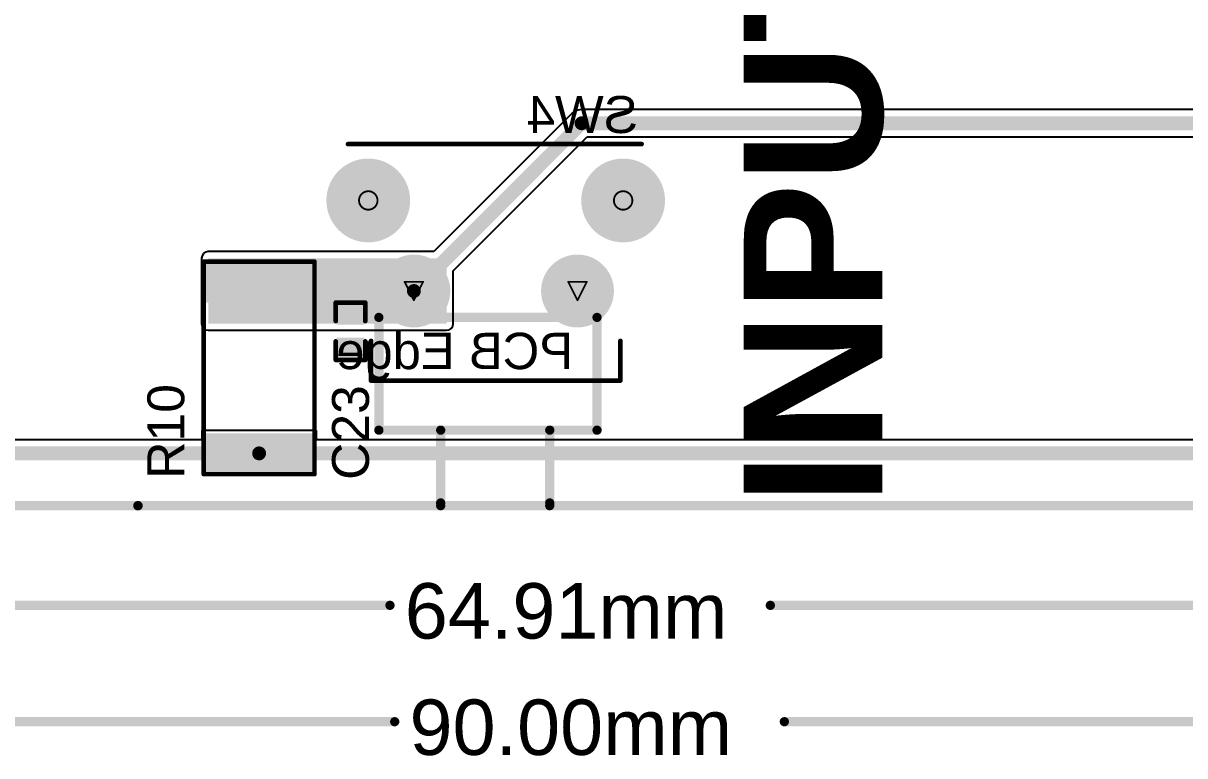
# Model space of a CAD drawing. Header units: inches. Extents: x 0 to 446, y -21 to 70.
# Drawn here: x 29.02 to 60.97, y -19.92 to 0.22 of the extents above; entities that cross this region are included whole.
import ezdxf

# ---------------------------------------------------------------- set-up
doc = ezdxf.new("R2010")
doc.units = ezdxf.units.IN
for name, color, linetype in [('Board Outline', 216, 'Continuous'), ('Bottom Layer', 5, 'Continuous'), ('Bottom Overlay', 54, 'Continuous'), ('Bottom Solder', 6, 'Continuous'), ('Deimensions', 6, 'Continuous'), ('Drill Drawing', 1, 'Continuous'), ('Fabrication', 76, 'Continuous'), ('Multi-Layer', 9, 'Continuous'), ('Pad Holes', 156, 'Continuous'), ('Top Layer', 1, 'Continuous'), ('Top Overlay', 2, 'Continuous'), ('Top Paste', 8, 'Continuous'), ('Top Solder', 216, 'Continuous')]:
    doc.layers.add(name, color=color, linetype=linetype)
doc.styles.add('Arial', font='', dxfattribs={"height": 0.2})
doc.styles.add('Arial_Bold', font='', dxfattribs={"height": 0.2})
doc.styles.get('Arial').set_extended_font_data('Arial')
doc.styles.get('Arial_Bold').set_extended_font_data('Arial', bold=True)

msp = doc.modelspace()

# ---------------------------------------------------------------- hatches: boundary and pattern name
at = {"layer": 'Bottom Layer'}
h = msp.add_hatch(color=5, dxfattribs=at)
edge = h.paths.add_edge_path()
edge.add_arc((38.508, -4.652), 1.05, 0, 360)
h = msp.add_hatch(color=5, dxfattribs=at)
edge = h.paths.add_edge_path()
edge.add_arc((45.518, -4.652), 1.05, 0, 360)
h = msp.add_hatch(color=5, dxfattribs=at)
edge = h.paths.add_edge_path()
edge.add_arc((39.763, -7.142), 0.9, 0, 360)
h = msp.add_hatch(color=5, dxfattribs=at)
edge = h.paths.add_edge_path()
edge.add_arc((44.263, -7.142), 0.9, 0, 360)
at = {"layer": 'Bottom Solder'}
h = msp.add_hatch(color=6, dxfattribs=at)
edge = h.paths.add_edge_path()
edge.add_arc((38.508, -4.652), 1.152, 0, 360)
h = msp.add_hatch(color=6, dxfattribs=at)
edge = h.paths.add_edge_path()
edge.add_arc((45.518, -4.652), 1.152, 0, 360)
h = msp.add_hatch(color=6, dxfattribs=at)
edge = h.paths.add_edge_path()
edge.add_arc((39.763, -7.142), 1.002, 0, 360)
h = msp.add_hatch(color=6, dxfattribs=at)
edge = h.paths.add_edge_path()
edge.add_arc((44.263, -7.142), 1.002, 0, 360)
at = {"layer": 'Multi-Layer'}
h = msp.add_hatch(color=9, dxfattribs=at)
edge = h.paths.add_edge_path()
edge.add_arc((38.508, -4.652), 1.05, 0, 360)
h = msp.add_hatch(color=9, dxfattribs=at)
edge = h.paths.add_edge_path()
edge.add_arc((45.518, -4.652), 1.05, 0, 360)
h = msp.add_hatch(color=9, dxfattribs=at)
edge = h.paths.add_edge_path()
edge.add_arc((39.763, -7.142), 0.9, 0, 360)
h = msp.add_hatch(color=9, dxfattribs=at)
edge = h.paths.add_edge_path()
edge.add_arc((44.263, -7.142), 0.9, 0, 360)
at = {"layer": 'Pad Holes'}
h = msp.add_hatch(color=7, dxfattribs=at)
edge = h.paths.add_edge_path()
edge.add_arc((38.508, -4.652), 0.65, 0, 360)
h = msp.add_hatch(color=7, dxfattribs=at)
edge = h.paths.add_edge_path()
edge.add_arc((45.518, -4.652), 0.65, 0, 360)
h = msp.add_hatch(color=7, dxfattribs=at)
edge = h.paths.add_edge_path()
edge.add_arc((39.763, -7.142), 0.55, 0, 360)
h = msp.add_hatch(color=7, dxfattribs=at)
edge = h.paths.add_edge_path()
edge.add_arc((44.263, -7.142), 0.55, 0, 360)
at = {"layer": 'Top Layer'}
h = msp.add_hatch(color=1, dxfattribs=at)
edge = h.paths.add_edge_path()
edge.add_arc((38.508, -4.652), 1.05, 0, 360)
h = msp.add_hatch(color=1, dxfattribs=at)
edge = h.paths.add_edge_path()
edge.add_arc((45.518, -4.652), 1.05, 0, 360)
for points in [[(34.105, -8.041), (40.663, -8.041), (40.663, -6.242), (34.105, -6.242)], [(36.905, -6.456), (36.905, -7.356), (34.105, -7.356), (34.105, -6.456)], [(38.337, -8.007), (37.702, -8.007), (37.702, -7.55), (38.337, -7.55)], [(38.337, -8.947), (37.702, -8.947), (37.702, -8.489), (38.337, -8.489)], [(36.905, -11.156), (36.905, -12.056), (34.105, -12.056), (34.105, -11.156)]]:
    msp.add_hatch(color=1, dxfattribs=at).paths.add_polyline_path(points)
h = msp.add_hatch(color=1, dxfattribs=at)
edge = h.paths.add_edge_path()
edge.add_arc((39.763, -7.142), 0.9, 0, 360)
h = msp.add_hatch(color=1, dxfattribs=at)
edge = h.paths.add_edge_path()
edge.add_arc((44.263, -7.142), 0.9, 0, 360)
at = {"layer": 'Top Paste'}
for points in [[(36.905, -6.456), (36.905, -7.356), (34.105, -7.356), (34.105, -6.456)], [(38.337, -8.007), (37.702, -8.007), (37.702, -7.55), (38.337, -7.55)], [(38.337, -8.947), (37.702, -8.947), (37.702, -8.489), (38.337, -8.489)], [(36.905, -11.156), (36.905, -12.056), (34.105, -12.056), (34.105, -11.156)]]:
    msp.add_hatch(color=8, dxfattribs=at).paths.add_polyline_path(points)
at = {"layer": 'Top Solder'}
h = msp.add_hatch(color=216, dxfattribs=at)
edge = h.paths.add_edge_path()
edge.add_arc((38.508, -4.652), 1.152, 0, 360)
h = msp.add_hatch(color=216, dxfattribs=at)
edge = h.paths.add_edge_path()
edge.add_arc((45.518, -4.652), 1.152, 0, 360)
for points in [[(37.007, -6.354), (37.007, -7.458), (34.004, -7.458), (34.004, -6.354)], [(38.397, -8.067), (37.642, -8.067), (37.642, -7.49), (38.397, -7.49)], [(38.397, -9.007), (37.642, -9.007), (37.642, -8.429), (38.397, -8.429)], [(37.007, -11.054), (37.007, -12.158), (34.004, -12.158), (34.004, -11.054)]]:
    msp.add_hatch(color=216, dxfattribs=at).paths.add_polyline_path(points)
h = msp.add_hatch(color=216, dxfattribs=at)
edge = h.paths.add_edge_path()
edge.add_arc((39.763, -7.142), 1.002, 0, 360)
h = msp.add_hatch(color=216, dxfattribs=at)
edge = h.paths.add_edge_path()
edge.add_arc((44.263, -7.142), 1.002, 0, 360)

# ---------------------------------------------------------------- linework, layer by layer
at = {"layer": 'Board Outline'}
for points in [[(12.805, -13.044, 0.254, 0.254, 0), (77.195, -13.044, 0.254, 0.254, 0)], [(40.5, -13.044, 0.254, 0.254, 0), (43.5, -13.044, 0.254, 0.254, 0)]]:
    msp.add_lwpolyline(points, format="xyseb", dxfattribs=at)
for points in [[(40.436, -13.044, 0.127, 0.127, 1), (40.563, -13.044, 0.127, 0.127, 1)], [(43.436, -13.044, 0.127, 0.127, 1), (43.563, -13.044, 0.127, 0.127, 1)]]:
    msp.add_lwpolyline(points, format="xyseb", close=True, dxfattribs=at)
at = {"layer": 'Bottom Overlay'}
for points in [[(37.949, -3.103, 0.127, 0.127, 0), (46.026, -3.103, 0.127, 0.127, 0)], [(38.584, -9.605, 0.127, 0.127, 0), (38.584, -8.513, 0.127, 0.127, 0)], [(45.442, -9.605, 0.127, 0.127, 0), (45.442, -8.513, 0.127, 0.127, 0)], [(38.584, -9.605, 0.127, 0.127, 0), (45.442, -9.605, 0.127, 0.127, 0)]]:
    msp.add_lwpolyline(points, format="xyseb", dxfattribs=at)
for points in [[(37.917, -3.103, 0.0635, 0.0635, 1), (37.981, -3.103, 0.0635, 0.0635, 1)], [(45.994, -3.103, 0.0635, 0.0635, 1), (46.058, -3.103, 0.0635, 0.0635, 1)], [(38.552, -8.513, 0.0635, 0.0635, 1), (38.616, -8.513, 0.0635, 0.0635, 1)], [(45.41, -8.513, 0.0635, 0.0635, 1), (45.474, -8.513, 0.0635, 0.0635, 1)], [(38.552, -9.605, 0.0635, 0.0635, 1), (38.616, -9.605, 0.0635, 0.0635, 1)], [(38.552, -9.605, 0.0635, 0.0635, 1), (38.616, -9.605, 0.0635, 0.0635, 1)], [(45.41, -9.605, 0.0635, 0.0635, 1), (45.474, -9.605, 0.0635, 0.0635, 1)], [(45.41, -9.605, 0.0635, 0.0635, 1), (45.474, -9.605, 0.0635, 0.0635, 1)]]:
    msp.add_lwpolyline(points, format="xyseb", close=True, dxfattribs=at)
at = {"layer": 'Deimensions'}
for points in [[(12.29, -15.784, 0.254, 0.254, 0), (39.105, -15.784, 0.254, 0.254, 0)], [(49.567, -15.784, 0.254, 0.254, 0), (77.195, -15.784, 0.254, 0.254, 0)], [(0, -18.984, 0.254, 0.254, 0), (39.236, -18.984, 0.254, 0.254, 0)], [(49.951, -18.984, 0.254, 0.254, 0), (90, -18.984, 0.254, 0.254, 0)]]:
    msp.add_lwpolyline(points, format="xyseb", dxfattribs=at)
for points in [[(39.042, -15.784, 0.127, 0.127, 1), (39.169, -15.784, 0.127, 0.127, 1)], [(49.503, -15.784, 0.127, 0.127, 1), (49.63, -15.784, 0.127, 0.127, 1)], [(39.172, -18.984, 0.127, 0.127, 1), (39.299, -18.984, 0.127, 0.127, 1)], [(49.888, -18.984, 0.127, 0.127, 1), (50.015, -18.984, 0.127, 0.127, 1)]]:
    msp.add_lwpolyline(points, format="xyseb", close=True, dxfattribs=at)
at = {"layer": 'Drill Drawing'}
for points in [[(38.762, -4.652, 0.0508, 0.0508, 1), (38.254, -4.652, 0.0508, 0.0508, 1)], [(45.772, -4.652, 0.0508, 0.0508, 1), (45.264, -4.652, 0.0508, 0.0508, 1)], [(38.241, -4.652, 0.0254, 0.0254, 1), (38.267, -4.652, 0.0254, 0.0254, 1)], [(38.749, -4.652, 0.0254, 0.0254, 1), (38.775, -4.652, 0.0254, 0.0254, 1)], [(45.251, -4.652, 0.0254, 0.0254, 1), (45.277, -4.652, 0.0254, 0.0254, 1)], [(45.759, -4.652, 0.0254, 0.0254, 1), (45.785, -4.652, 0.0254, 0.0254, 1)], [(39.496, -6.888, 0.0254, 0.0254, 1), (39.522, -6.888, 0.0254, 0.0254, 1)], [(39.496, -6.888, 0.0254, 0.0254, 1), (39.522, -6.888, 0.0254, 0.0254, 1)], [(40.004, -6.888, 0.0254, 0.0254, 1), (40.03, -6.888, 0.0254, 0.0254, 1)], [(40.004, -6.888, 0.0254, 0.0254, 1), (40.03, -6.888, 0.0254, 0.0254, 1)], [(43.996, -6.888, 0.0254, 0.0254, 1), (44.022, -6.888, 0.0254, 0.0254, 1)], [(43.996, -6.888, 0.0254, 0.0254, 1), (44.022, -6.888, 0.0254, 0.0254, 1)], [(44.504, -6.888, 0.0254, 0.0254, 1), (44.53, -6.888, 0.0254, 0.0254, 1)], [(44.504, -6.888, 0.0254, 0.0254, 1), (44.53, -6.888, 0.0254, 0.0254, 1)], [(39.75, -7.396, 0.0254, 0.0254, 1), (39.776, -7.396, 0.0254, 0.0254, 1)], [(39.75, -7.396, 0.0254, 0.0254, 1), (39.776, -7.396, 0.0254, 0.0254, 1)], [(44.25, -7.396, 0.0254, 0.0254, 1), (44.276, -7.396, 0.0254, 0.0254, 1)], [(44.25, -7.396, 0.0254, 0.0254, 1), (44.276, -7.396, 0.0254, 0.0254, 1)]]:
    msp.add_lwpolyline(points, format="xyseb", close=True, dxfattribs=at)
for points in [[(39.509, -6.888, 0.0508, 0.0508, 0), (40.017, -6.888, 0.0508, 0.0508, 0)], [(39.509, -6.888, 0.0508, 0.0508, 0), (39.763, -7.396, 0.0508, 0.0508, 0)], [(39.763, -7.396, 0.0508, 0.0508, 0), (40.017, -6.888, 0.0508, 0.0508, 0)], [(44.009, -6.888, 0.0508, 0.0508, 0), (44.517, -6.888, 0.0508, 0.0508, 0)], [(44.009, -6.888, 0.0508, 0.0508, 0), (44.263, -7.396, 0.0508, 0.0508, 0)], [(44.263, -7.396, 0.0508, 0.0508, 0), (44.517, -6.888, 0.0508, 0.0508, 0)]]:
    msp.add_lwpolyline(points, format="xyseb", dxfattribs=at)
at = {"layer": 'Fabrication'}
for points in [[(38.8, -10.968, 0.254, 0.254, 0), (38.8, -7.868, 0.254, 0.254, 0)], [(38.8, -7.868, 0.254, 0.254, 0), (44.8, -7.868, 0.254, 0.254, 0)], [(44.8, -10.968, 0.254, 0.254, 0), (44.8, -7.868, 0.254, 0.254, 0)], [(38.8, -10.968, 0.254, 0.254, 0), (44.8, -10.968, 0.254, 0.254, 0)], [(40.5, -12.968, 0.254, 0.254, 0), (40.5, -10.968, 0.254, 0.254, 0)], [(40.5, -10.968, 0.254, 0.254, 0), (43.5, -10.968, 0.254, 0.254, 0)], [(43.5, -12.968, 0.254, 0.254, 0), (43.5, -10.968, 0.254, 0.254, 0)], [(18.75, -13.044, 0.254, 0.254, 0), (77.195, -13.044, 0.254, 0.254, 0)]]:
    msp.add_lwpolyline(points, format="xyseb", dxfattribs=at)
for points in [[(38.736, -7.868, 0.127, 0.127, 1), (38.863, -7.868, 0.127, 0.127, 1)], [(38.736, -7.868, 0.127, 0.127, 1), (38.863, -7.868, 0.127, 0.127, 1)], [(44.736, -7.868, 0.127, 0.127, 1), (44.863, -7.868, 0.127, 0.127, 1)], [(44.736, -7.868, 0.127, 0.127, 1), (44.863, -7.868, 0.127, 0.127, 1)], [(38.736, -10.968, 0.127, 0.127, 1), (38.863, -10.968, 0.127, 0.127, 1)], [(38.736, -10.968, 0.127, 0.127, 1), (38.863, -10.968, 0.127, 0.127, 1)], [(40.436, -10.968, 0.127, 0.127, 1), (40.563, -10.968, 0.127, 0.127, 1)], [(40.436, -10.968, 0.127, 0.127, 1), (40.563, -10.968, 0.127, 0.127, 1)], [(43.436, -10.968, 0.127, 0.127, 1), (43.563, -10.968, 0.127, 0.127, 1)], [(43.436, -10.968, 0.127, 0.127, 1), (43.563, -10.968, 0.127, 0.127, 1)], [(44.736, -10.968, 0.127, 0.127, 1), (44.863, -10.968, 0.127, 0.127, 1)], [(44.736, -10.968, 0.127, 0.127, 1), (44.863, -10.968, 0.127, 0.127, 1)], [(32.177, -13.044, 0.254, 0.254, 1), (32.17, -13.044, 0.254, 0.254, 1)], [(32.107, -13.044, 0.127, 0.127, 1), (32.234, -13.044, 0.127, 0.127, 1)], [(32.113, -13.044, 0.127, 0.127, 1), (32.24, -13.044, 0.127, 0.127, 1)], [(40.436, -12.968, 0.127, 0.127, 1), (40.563, -12.968, 0.127, 0.127, 1)], [(43.436, -12.968, 0.127, 0.127, 1), (43.563, -12.968, 0.127, 0.127, 1)]]:
    msp.add_lwpolyline(points, format="xyseb", close=True, dxfattribs=at)
at = {"layer": 'Top Layer'}
for p, q in [((44.231, -2.183), (44.11, -2.264)), ((44.375, -2.154), (44.231, -2.183)), ((63.059, -2.154), (44.375, -2.154)), ((44.11, -2.264), (40.313, -6.06)), ((40.844, -6.591), (44.531, -2.905)), ((44.531, -2.905), (63.215, -2.905)), ((34.105, -6.06), (34.036, -6.074)), ((40.313, -6.06), (34.105, -6.06)), ((33.938, -6.172), (33.924, -6.242)), ((33.924, -6.242), (33.924, -8.041)), ((33.977, -6.114), (33.938, -6.172)), ((34.036, -6.074), (33.977, -6.114)), ((40.844, -8.041), (40.844, -6.591)), ((33.924, -8.041), (33.938, -8.11)), ((33.938, -8.11), (33.977, -8.169)), ((33.977, -8.169), (34.036, -8.208)), ((34.036, -8.208), (34.105, -8.222)), ((34.105, -8.222), (40.663, -8.222)), ((40.663, -8.222), (40.732, -8.208)), ((40.732, -8.208), (40.791, -8.169)), ((40.791, -8.169), (40.83, -8.11)), ((40.83, -8.11), (40.844, -8.041)), ((37.083, -10.978), (33.928, -10.978)), ((33.928, -10.978), (33.928, -11.23)), ((37.083, -11.23), (37.083, -10.978)), ((33.928, -11.23), (14.858, -11.23)), ((77.828, -11.23), (37.083, -11.23))]:
    msp.add_line(p, q, dxfattribs=at)
for points in [[(39.763, -7.142, 0.381, 0.381, 0), (44.375, -2.53, 0.381, 0.381, 0)], [(44.375, -2.53, 0.381, 0.381, 0), (63.215, -2.53, 0.381, 0.381, 0)], [(14.702, -11.606, 0.381, 0.381, 0), (35.505, -11.606, 0.381, 0.381, 0)], [(35.505, -11.606, 0.381, 0.381, 0), (77.984, -11.606, 0.381, 0.381, 0)]]:
    msp.add_lwpolyline(points, format="xyseb", dxfattribs=at)
for points in [[(44.28, -2.53, 0.191, 0.191, 1), (44.47, -2.53, 0.191, 0.191, 1)], [(44.28, -2.53, 0.191, 0.191, 1), (44.47, -2.53, 0.191, 0.191, 1)], [(39.668, -7.142, 0.191, 0.191, 1), (39.858, -7.142, 0.191, 0.191, 1)], [(35.41, -11.606, 0.191, 0.191, 1), (35.601, -11.606, 0.191, 0.191, 1)], [(35.41, -11.606, 0.191, 0.191, 1), (35.601, -11.606, 0.191, 0.191, 1)]]:
    msp.add_lwpolyline(points, format="xyseb", close=True, dxfattribs=at)
at = {"layer": 'Top Overlay'}
for points in [[(33.981, -12.177, 0.127, 0.127, 0), (33.981, -6.335, 0.127, 0.127, 0)], [(33.981, -6.335, 0.127, 0.127, 0), (37.029, -6.335, 0.127, 0.127, 0)], [(37.029, -12.177, 0.127, 0.127, 0), (37.029, -6.335, 0.127, 0.127, 0)], [(37.613, -7.461, 0.127, 0.127, 0), (38.426, -7.461, 0.127, 0.127, 0)], [(37.613, -7.969, 0.127, 0.127, 0), (37.613, -7.461, 0.127, 0.127, 0)], [(38.426, -7.969, 0.127, 0.127, 0), (38.426, -7.461, 0.127, 0.127, 0)], [(37.613, -9.035, 0.127, 0.127, 0), (37.613, -8.527, 0.127, 0.127, 0)], [(38.426, -9.035, 0.127, 0.127, 0), (38.426, -8.527, 0.127, 0.127, 0)], [(37.613, -9.035, 0.127, 0.127, 0), (38.426, -9.035, 0.127, 0.127, 0)], [(33.981, -12.177, 0.127, 0.127, 0), (37.029, -12.177, 0.127, 0.127, 0)]]:
    msp.add_lwpolyline(points, format="xyseb", dxfattribs=at)
for points in [[(33.95, -6.335, 0.0635, 0.0635, 1), (34.013, -6.335, 0.0635, 0.0635, 1)], [(33.95, -6.335, 0.0635, 0.0635, 1), (34.013, -6.335, 0.0635, 0.0635, 1)], [(36.998, -6.335, 0.0635, 0.0635, 1), (37.061, -6.335, 0.0635, 0.0635, 1)], [(36.998, -6.335, 0.0635, 0.0635, 1), (37.061, -6.335, 0.0635, 0.0635, 1)], [(37.581, -7.461, 0.0635, 0.0635, 1), (37.645, -7.461, 0.0635, 0.0635, 1)], [(37.581, -7.461, 0.0635, 0.0635, 1), (37.645, -7.461, 0.0635, 0.0635, 1)], [(38.394, -7.461, 0.0635, 0.0635, 1), (38.458, -7.461, 0.0635, 0.0635, 1)], [(38.394, -7.461, 0.0635, 0.0635, 1), (38.458, -7.461, 0.0635, 0.0635, 1)], [(37.581, -7.969, 0.0635, 0.0635, 1), (37.645, -7.969, 0.0635, 0.0635, 1)], [(38.394, -7.969, 0.0635, 0.0635, 1), (38.458, -7.969, 0.0635, 0.0635, 1)], [(37.581, -8.527, 0.0635, 0.0635, 1), (37.645, -8.527, 0.0635, 0.0635, 1)], [(38.394, -8.527, 0.0635, 0.0635, 1), (38.458, -8.527, 0.0635, 0.0635, 1)], [(37.581, -9.035, 0.0635, 0.0635, 1), (37.645, -9.035, 0.0635, 0.0635, 1)], [(37.581, -9.035, 0.0635, 0.0635, 1), (37.645, -9.035, 0.0635, 0.0635, 1)], [(38.394, -9.035, 0.0635, 0.0635, 1), (38.458, -9.035, 0.0635, 0.0635, 1)], [(38.394, -9.035, 0.0635, 0.0635, 1), (38.458, -9.035, 0.0635, 0.0635, 1)], [(33.95, -12.177, 0.0635, 0.0635, 1), (34.013, -12.177, 0.0635, 0.0635, 1)], [(33.95, -12.177, 0.0635, 0.0635, 1), (34.013, -12.177, 0.0635, 0.0635, 1)], [(36.998, -12.177, 0.0635, 0.0635, 1), (37.061, -12.177, 0.0635, 0.0635, 1)], [(36.998, -12.177, 0.0635, 0.0635, 1), (37.061, -12.177, 0.0635, 0.0635, 1)]]:
    msp.add_lwpolyline(points, format="xyseb", close=True, dxfattribs=at)

# ---------------------------------------------------------------- texts
at = {"layer": 'Bottom Overlay', "style": 'Arial', "text_generation_flag": 2}
msp.add_text('SW4', height=1.016, dxfattribs=at).set_placement((45.931, -2.798))
msp.add_text('PCB Edge', height=1, rotation=360, dxfattribs=at).set_placement((44.147, -9.29))
at = {"layer": 'Deimensions', "style": 'Arial'}
for s, p in [('64.91mm', (39.512, -16.698)), ('90.00mm', (39.642, -19.898))]:
    msp.add_text(s, height=1.524, dxfattribs=at).set_placement(p)
at = {"layer": 'Top Overlay'}
for s, height, style, p in [('INPUT', 3.81, 'Arial_Bold', (52.647, -13.04)), ('R10', 1.016, 'Arial', (33.448, -12.304)), ('C23', 1.016, 'Arial', (38.527, -12.335))]:
    msp.add_text(s, height=height, rotation=90, dxfattribs=dict(at, style=style)).set_placement(p)

doc.saveas('drawing.dxf')
